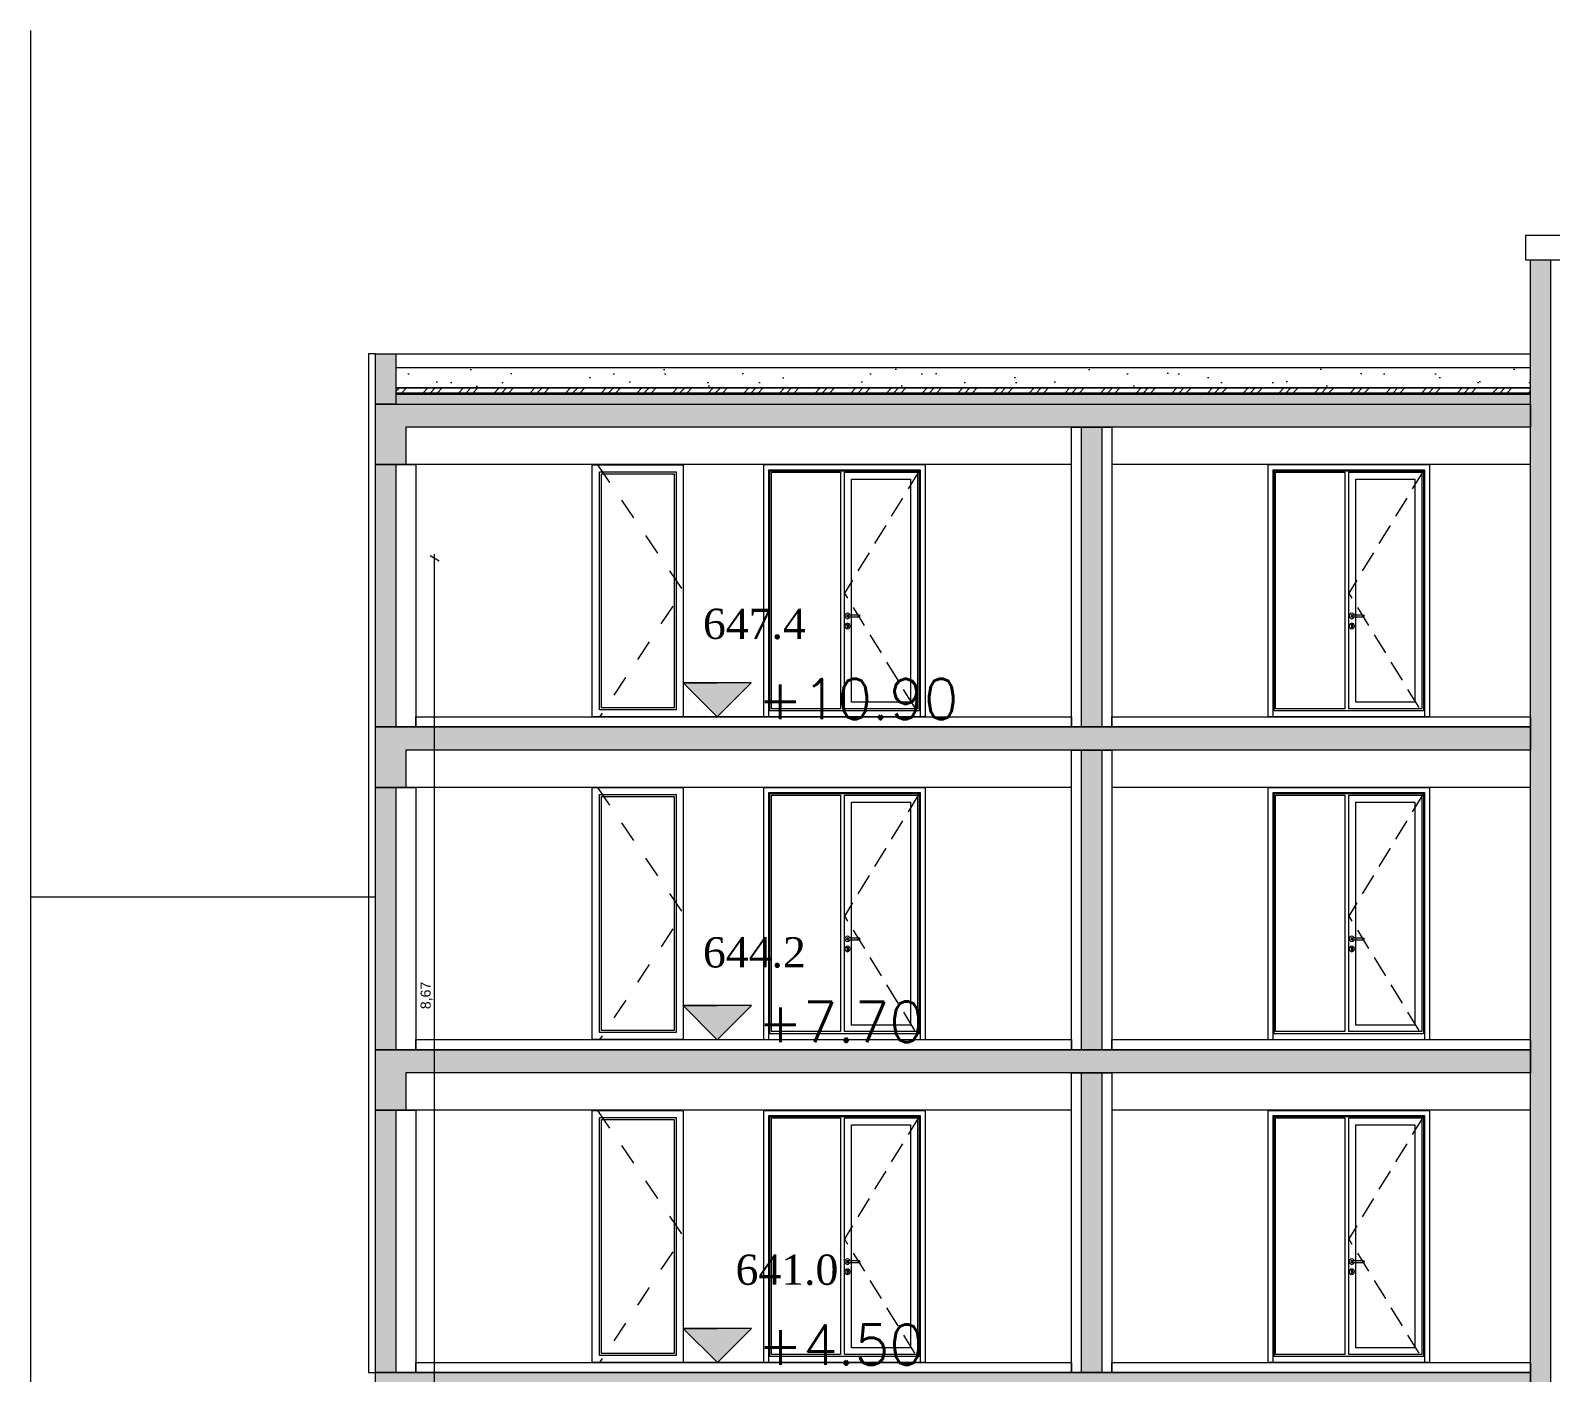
# Model space of a CAD drawing. Header units: metres. Extents: x 476297 to 476657, y 4620828 to 4621206.
# Drawn here: x 476529.71 to 476544.78, y 4621145.55 to 4621158.86 of the extents above; entities that cross this region are included whole.
import ezdxf

# ---------------------------------------------------------------- set-up
doc = ezdxf.new("R2010")
doc.units = ezdxf.units.M
doc.header["$MEASUREMENT"] = 0
doc.linetypes.add('Dashed', pattern=[0.423333, 0.211667, -0.211667])
doc.linetypes.add('Hidden Line', pattern=[0.3175, 0.211667, -0.105833])
for name, color, linetype in [('0_0 Architecture', 7, 'Continuous'), ('0_Pen_No__1', 7, 'Continuous'), ('0_Pen_No__250', 7, 'Continuous'), ('2D Drafting - General_Pen_No__250', 7, 'Continuous'), ('2D Drafting - General_Pen_No__250_Pen_No__7', 7, 'Continuous'), ('2D Drafting - General_Pen_No__7', 7, 'Continuous'), ('Dimensioning - General', 7, 'Continuous'), ('gegmebi_Pen_No__7', 7, 'Continuous'), ('New2D Drafting - General_Pen_No__250', 7, 'Continuous'), ('New2D Drafting - General_Pen_No__250_Pen_No__7', 7, 'Continuous'), ('Newgegmebi_Pen_No__7', 7, 'Continuous'), ('NewNew_piketebi_Pen_No__7', 7, 'Continuous'), ('Newreg_nak', 7, 'Continuous'), ('NewStructural - Bearing', 7, 'Continuous'), ('zoma_Pen_No__1', 7, 'Continuous')]:
    doc.layers.add(name, color=color, linetype=linetype)
doc.styles.add('GENERATED_STYLE_2', font='arial.ttf')
doc.styles.add('GENERATED_STYLE_6', font='times.ttf')
doc.linetypes.add('Break', pattern='A,0,[1,A-1 áƒ¡áƒ\x90áƒ®áƒšáƒ˜ - áƒ›áƒ¨áƒ”áƒœáƒ”áƒ‘áƒšáƒ”áƒ‘áƒ¡1.Shx,S=0.015679,R=0,X=0,Y=0],-1.975557,0', length=1.975557)
doc.dimstyles.new('GENERATED_STYLE__4', dxfattribs={"dimtxt": 0.1, "dimasz": 0.068641, "dimexe": 0.18, "dimexo": 0.0625, "dimgap": 0.09, "dimtad": 1, "dimzin": 0, "dimdsep": 46, "dimtxsty": 'GENERATED_STYLE_2', "dimblk": 'ARROWHEAD_2', "dimblk1": 'ARROWHEAD_2', "dimblk2": 'ARROWHEAD_2', "dimcen": 0.09, "dimse1": 1, "dimse2": 1, "dimclrd": 142, "dimclre": 142, "dimclrt": 142, "dimadec": 0, "dimazin": 0, "dimtfac": 1, "dimtdec": 4, "dimtmove": 0, "dimatfit": 3, "dimfxl": 1, "dimtolj": 1, "dimtzin": 0, "dimarcsym": 0})

# ---------------------------------------------------------------- blocks, each defined once
blk = doc.blocks.new('*D104', base_point=(476844.527, 4621385.791))
at = {"layer": 'Dimensioning - General', "color": 142, "linetype": 'Continuous', "lineweight": 0, "transparency": 16777216}
for p, q in [((476533.762, 4621153.596), (476533.671, 4621153.648)), ((476533.716, 4621153.622), (476533.716, 4621153.666)), ((476533.716, 4621144.952), (476533.716, 4621153.622)), ((476533.671, 4621144.978), (476533.762, 4621144.926))]:
    blk.add_line(p, q, dxfattribs=at)
at = {"layer": 'Dimensioning - General', "color": 142, "lineweight": 0, "transparency": 16777216, "insert": (476533.696, 4621149.154), "char_height": 0.1, "attachment_point": 7, "rotation": 90, "style": 'GENERATED_STYLE_2'}
blk.add_mtext('\\A1;{\\pql;\\fArial CYR|b0|i0|c204|p34;8,67}', dxfattribs=at)
blk = doc.blocks.new('ARROWHEAD_2')
at = {"color": 0, "linetype": 'Continuous', "lineweight": 0}
for p, q in [((0, 0), (-1, 0)), ((-0.38, -0.66), (0.38, 0.66))]:
    blk.add_line(p, q, dxfattribs=at)

msp = doc.modelspace()

# ---------------------------------------------------------------- hatches: boundary and pattern name
at = {"layer": '0_0 Architecture', "linetype": 'Continuous', "lineweight": 0}
h = msp.add_hatch(dxfattribs=at)
h.set_pattern_fill('CUT_STONE', style=0, pattern_type=2)
h.set_pattern_definition([(45, (476844.52715, 4621386.59104), (-0.25455844, 0.25455844), [0, -0.24, 0, -0.36]), (110, (476845.32715, 4621386.59104), (0.33828934, 0.12312725), [0, -0.176, 0, -0.304])])
h.paths.add_polyline_path([(476544.581, 4621155.512), (476533.331, 4621155.512), (476533.331, 4621155.312), (476544.581, 4621155.312)])
h = msp.add_hatch(dxfattribs=at)
h.set_pattern_fill('ALUMINUM', style=0, pattern_type=2)
h.set_pattern_definition([(45, (476844.52715, 4621385.79104), (-0.1767767, 0.1767767), []), (45, (476844.4918, 4621385.8264), (-0.1767767, 0.1767767), []), (45, (476844.45644, 4621385.86175), (-0.1767767, 0.1767767), [])])
h.paths.add_polyline_path([(476544.581, 4621155.312), (476533.331, 4621155.312), (476533.331, 4621155.262), (476544.581, 4621155.262)])
h = msp.add_hatch(dxfattribs=at)
h.set_pattern_fill('STRUCTURAL_CONCRETE', style=0, pattern_type=2)
h.set_pattern_definition([(0, (476844.52715, 4621385.79104), (0, 0.6235383), [0.06, -0.3]), (0, (476844.70715, 4621386.1028), (0, 0.6235383), [0.06, -0.3]), (60, (476844.52715, 4621385.79104), (-0.54, 0.3117692), [0.06, -0.3]), (60, (476844.88715, 4621385.79104), (-0.54, 0.3117692), [0.06, -0.3]), (120, (476844.58715, 4621385.79104), (0.54, 0.3117692), [0.06, -0.3]), (120, (476844.94715, 4621385.79104), (0.54, 0.3117692), [0.06, -0.3]), (0, (476844.52715, 4621385.85104), (0, 0.120000005), [0, -0.120000005, 0, -0.180000007]), (45, (476844.58715, 4621385.85104), (-0.084852817, 0.084852817), [0, -0.090000004, 0, -0.150000006])])
h.paths.add_polyline_path([(476544.581, 4621155.251), (476533.331, 4621155.251), (476533.331, 4621155.152), (476544.581, 4621155.152)])
at = {"layer": '0_Pen_No__250', "linetype": 'Continuous', "lineweight": 0}
for points in [[(476536.518, 4621152.051), (476536.856, 4621152.389), (476536.181, 4621152.389)], [(476536.519, 4621148.851), (476536.857, 4621149.189), (476536.182, 4621149.189)], [(476536.52, 4621145.651), (476536.858, 4621145.989), (476536.182, 4621145.989)]]:
    msp.add_hatch(color=142, dxfattribs=at).paths.add_polyline_path(points)
at = {"layer": '2D Drafting - General_Pen_No__250', "linetype": 'Continuous', "lineweight": 0}
for points in [[(476533.131, 4621155.152), (476544.581, 4621155.152), (476544.581, 4621154.922), (476533.431, 4621154.922), (476533.431, 4621154.552), (476533.131, 4621154.552)], [(476533.131, 4621151.952), (476544.581, 4621151.952), (476544.581, 4621151.722), (476533.431, 4621151.722), (476533.431, 4621151.352), (476533.131, 4621151.352)], [(476533.131, 4621148.752), (476544.581, 4621148.752), (476544.581, 4621148.522), (476533.431, 4621148.522), (476533.431, 4621148.152), (476533.131, 4621148.152)], [(476533.131, 4621144.952), (476533.131, 4621145.552), (476544.581, 4621145.552), (476544.581, 4621145.322), (476533.431, 4621145.322), (476533.431, 4621144.952)]]:
    msp.add_hatch(color=7, dxfattribs=at).paths.add_polyline_path(points)
at = {"layer": '2D Drafting - General_Pen_No__250_Pen_No__7', "linetype": 'Continuous', "lineweight": 0}
msp.add_hatch(color=7, dxfattribs=at).paths.add_polyline_path([(476533.331, 4621155.152), (476533.131, 4621155.152), (476533.131, 4621155.651), (476533.331, 4621155.651)])
at = {"layer": 'New2D Drafting - General_Pen_No__250', "linetype": 'Continuous', "lineweight": 0}
for color, points in [(154, [(476544.581, 4621156.582), (476544.781, 4621156.582), (476544.781, 4621140.352), (476544.581, 4621140.352)]), (7, [(476540.331, 4621151.952), (476540.131, 4621151.952), (476540.131, 4621154.922), (476540.331, 4621154.922)]), (7, [(476533.131, 4621154.552), (476533.331, 4621154.552), (476533.331, 4621151.952), (476533.131, 4621151.952)]), (7, [(476540.331, 4621148.752), (476540.131, 4621148.752), (476540.131, 4621151.722), (476540.331, 4621151.722)]), (7, [(476533.131, 4621151.352), (476533.331, 4621151.352), (476533.331, 4621148.752), (476533.131, 4621148.752)]), (7, [(476540.331, 4621145.551), (476540.131, 4621145.551), (476540.131, 4621148.522), (476540.331, 4621148.522)]), (7, [(476533.131, 4621148.152), (476533.331, 4621148.152), (476533.331, 4621145.551), (476533.131, 4621145.551)])]:
    msp.add_hatch(color=color, dxfattribs=at).paths.add_polyline_path(points)
at = {"layer": 'New2D Drafting - General_Pen_No__250_Pen_No__7', "linetype": 'Continuous', "lineweight": 0}
h = msp.add_hatch(dxfattribs=at)
h.set_pattern_fill('BATT_INSULATION', style=0, pattern_type=2)
h.set_pattern_definition([(60, (476844.52715, 4621385.791044), (-0.038971143, 0.0225), []), (122.833095, (476844.52715, 4621385.791044), (0.0368060797, 0.01875), [])])
h.paths.add_polyline_path([(476533.331, 4621155.251), (476544.581, 4621155.251), (476544.581, 4621155.262), (476533.331, 4621155.262)])

# ---------------------------------------------------------------- linework, layer by layer
at = {"layer": '0_0 Architecture', "color": 7, "linetype": 'Continuous', "lineweight": 0, "flags": 128}
for points in [[(476544.581, 4621155.512), (476533.331, 4621155.512), (476533.331, 4621155.312), (476544.581, 4621155.312)], [(476544.581, 4621155.312), (476533.331, 4621155.312), (476533.331, 4621155.262), (476544.581, 4621155.262)], [(476544.581, 4621155.251), (476533.331, 4621155.251), (476533.331, 4621155.152), (476544.581, 4621155.152)]]:
    msp.add_lwpolyline(points, close=True, dxfattribs=at)
at = {"layer": '0_Pen_No__1', "color": 7, "linetype": 'Continuous', "lineweight": 0, "flags": 128}
for points in [[(476536.518, 4621152.051), (476536.181, 4621152.389), (476536.518, 4621152.389)], [(476536.518, 4621152.051), (476536.856, 4621152.389), (476536.518, 4621152.389)], [(476537.781, 4621152.052), (476536.181, 4621152.051)], [(476536.519, 4621148.851), (476536.182, 4621149.189), (476536.519, 4621149.189)], [(476536.519, 4621148.851), (476536.857, 4621149.189), (476536.519, 4621149.189)], [(476537.782, 4621148.852), (476536.182, 4621148.851)], [(476536.52, 4621145.651), (476536.182, 4621145.989), (476536.52, 4621145.989)], [(476536.52, 4621145.651), (476536.858, 4621145.989), (476536.52, 4621145.989)], [(476537.782, 4621145.652), (476536.182, 4621145.651)]]:
    msp.add_lwpolyline(points, dxfattribs=at)
at = {"layer": '0_Pen_No__250', "color": 142, "linetype": 'Continuous', "lineweight": 0, "flags": 128}
for points in [[(476536.518, 4621152.051), (476536.856, 4621152.389), (476536.181, 4621152.389)], [(476536.519, 4621148.851), (476536.857, 4621149.189), (476536.182, 4621149.189)], [(476536.52, 4621145.651), (476536.858, 4621145.989), (476536.182, 4621145.989)]]:
    msp.add_lwpolyline(points, close=True, dxfattribs=at)
at = {"layer": '2D Drafting - General_Pen_No__250', "color": 7, "linetype": 'Continuous', "lineweight": 0, "flags": 128}
for points in [[(476533.131, 4621155.152), (476544.581, 4621155.152), (476544.581, 4621154.922), (476533.431, 4621154.922), (476533.431, 4621154.552), (476533.131, 4621154.552)], [(476533.131, 4621151.952), (476544.581, 4621151.952), (476544.581, 4621151.722), (476533.431, 4621151.722), (476533.431, 4621151.352), (476533.131, 4621151.352)], [(476533.131, 4621148.752), (476544.581, 4621148.752), (476544.581, 4621148.522), (476533.431, 4621148.522), (476533.431, 4621148.152), (476533.131, 4621148.152)], [(476533.131, 4621144.952), (476533.131, 4621145.552), (476544.581, 4621145.552), (476544.581, 4621145.322), (476533.431, 4621145.322), (476533.431, 4621144.952)]]:
    msp.add_lwpolyline(points, close=True, dxfattribs=at)
at = {"layer": '2D Drafting - General_Pen_No__250_Pen_No__7', "color": 7, "linetype": 'Continuous', "lineweight": 0, "flags": 128}
msp.add_lwpolyline([(476533.331, 4621155.152), (476533.131, 4621155.152), (476533.131, 4621155.651), (476533.331, 4621155.651)], close=True, dxfattribs=at)
at = {"layer": '2D Drafting - General_Pen_No__7', "color": 252, "linetype": 'Continuous', "lineweight": 0, "flags": 128}
for points in [[(476535.28, 4621154.551), (476536.18, 4621154.551), (476536.18, 4621152.051), (476535.28, 4621152.051)], [(476535.35, 4621154.481), (476536.11, 4621154.481), (476536.11, 4621152.121), (476535.35, 4621152.121)], [(476537.03, 4621154.502), (476538.53, 4621154.502), (476538.53, 4621152.052), (476537.03, 4621152.052)], [(476537.04, 4621154.492), (476538.52, 4621154.492), (476538.52, 4621152.112), (476537.04, 4621152.112)], [(476537.055, 4621154.477), (476537.74, 4621154.477), (476537.74, 4621152.132), (476537.055, 4621152.132)], [(476537.78, 4621154.477), (476538.505, 4621154.477), (476538.505, 4621152.132), (476537.78, 4621152.132)], [(476542.03, 4621154.502), (476543.53, 4621154.502), (476543.53, 4621152.052), (476542.03, 4621152.052)], [(476542.04, 4621154.492), (476543.52, 4621154.492), (476543.52, 4621152.112), (476542.04, 4621152.112)], [(476542.055, 4621154.477), (476542.74, 4621154.477), (476542.74, 4621152.132), (476542.055, 4621152.132)], [(476542.78, 4621154.477), (476543.505, 4621154.477), (476543.505, 4621152.132), (476542.78, 4621152.132)], [(476535.37, 4621154.461), (476536.09, 4621154.461), (476536.09, 4621152.142), (476535.37, 4621152.142)], [(476537.85, 4621154.407), (476538.435, 4621154.407), (476538.435, 4621152.197), (476537.85, 4621152.197)], [(476542.85, 4621154.407), (476543.435, 4621154.407), (476543.435, 4621152.197), (476542.85, 4621152.197)], [(476535.28, 4621151.352), (476536.18, 4621151.352), (476536.18, 4621148.852), (476535.28, 4621148.852)], [(476535.35, 4621151.282), (476536.11, 4621151.282), (476536.11, 4621148.922), (476535.35, 4621148.922)], [(476535.37, 4621151.262), (476536.09, 4621151.262), (476536.09, 4621148.942), (476535.37, 4621148.942)], [(476537.03, 4621151.301), (476538.53, 4621151.301), (476538.53, 4621148.851), (476537.03, 4621148.851)], [(476537.04, 4621151.291), (476538.52, 4621151.291), (476538.52, 4621148.911), (476537.04, 4621148.911)], [(476537.055, 4621151.276), (476537.74, 4621151.276), (476537.74, 4621148.931), (476537.055, 4621148.931)], [(476537.78, 4621151.276), (476538.505, 4621151.276), (476538.505, 4621148.931), (476537.78, 4621148.931)], [(476537.85, 4621151.206), (476538.435, 4621151.206), (476538.435, 4621148.996), (476537.85, 4621148.996)], [(476542.03, 4621151.301), (476543.53, 4621151.301), (476543.53, 4621148.851), (476542.03, 4621148.851)], [(476542.04, 4621151.291), (476543.52, 4621151.291), (476543.52, 4621148.911), (476542.04, 4621148.911)], [(476542.055, 4621151.276), (476542.74, 4621151.276), (476542.74, 4621148.931), (476542.055, 4621148.931)], [(476542.78, 4621151.276), (476543.505, 4621151.276), (476543.505, 4621148.931), (476542.78, 4621148.931)], [(476542.85, 4621151.206), (476543.435, 4621151.206), (476543.435, 4621148.996), (476542.85, 4621148.996)], [(476535.28, 4621148.151), (476536.18, 4621148.151), (476536.18, 4621145.651), (476535.28, 4621145.651)], [(476535.35, 4621148.081), (476536.11, 4621148.081), (476536.11, 4621145.721), (476535.35, 4621145.721)], [(476535.37, 4621148.061), (476536.09, 4621148.061), (476536.09, 4621145.742), (476535.37, 4621145.742)], [(476537.03, 4621148.101), (476538.53, 4621148.101), (476538.53, 4621145.651), (476537.03, 4621145.651)], [(476537.04, 4621148.091), (476538.52, 4621148.091), (476538.52, 4621145.711), (476537.04, 4621145.711)], [(476537.055, 4621148.076), (476537.74, 4621148.076), (476537.74, 4621145.731), (476537.055, 4621145.731)], [(476537.78, 4621148.076), (476538.505, 4621148.076), (476538.505, 4621145.731), (476537.78, 4621145.731)], [(476537.85, 4621148.006), (476538.435, 4621148.006), (476538.435, 4621145.796), (476537.85, 4621145.796)], [(476542.03, 4621148.101), (476543.53, 4621148.101), (476543.53, 4621145.651), (476542.03, 4621145.651)], [(476542.04, 4621148.091), (476543.52, 4621148.091), (476543.52, 4621145.711), (476542.04, 4621145.711)], [(476542.055, 4621148.076), (476542.74, 4621148.076), (476542.74, 4621145.731), (476542.055, 4621145.731)], [(476542.78, 4621148.076), (476543.505, 4621148.076), (476543.505, 4621145.731), (476542.78, 4621145.731)], [(476542.85, 4621148.006), (476543.435, 4621148.006), (476543.435, 4621145.796), (476542.85, 4621145.796)]]:
    msp.add_lwpolyline(points, close=True, dxfattribs=at)
at = {"layer": '2D Drafting - General_Pen_No__7', "color": 252, "linetype": 'Dashed', "lineweight": 0, "flags": 128}
for points in [[(476535.331, 4621154.551), (476536.179, 4621153.303), (476535.352, 4621152.052)], [(476535.331, 4621151.352), (476536.179, 4621150.103), (476535.352, 4621148.852)], [(476535.331, 4621148.151), (476536.179, 4621146.903), (476535.352, 4621145.652)]]:
    msp.add_lwpolyline(points, dxfattribs=at)
at = {"layer": '2D Drafting - General_Pen_No__7', "color": 252, "linetype": 'Continuous', "lineweight": 0, "flags": 128}
for points in [[(476538.58, 4621152.052), (476536.98, 4621152.052), (476536.98, 4621154.552), (476538.58, 4621154.552)], [(476538.58, 4621154.552), (476538.58, 4621152.052)], [(476543.58, 4621152.052), (476541.98, 4621152.052), (476541.98, 4621154.552), (476543.58, 4621154.552)], [(476543.58, 4621154.552), (476543.58, 4621152.052)], [(476538.58, 4621148.851), (476536.98, 4621148.851), (476536.98, 4621151.351), (476538.58, 4621151.351)], [(476538.58, 4621151.351), (476538.58, 4621148.851)], [(476543.58, 4621148.851), (476541.98, 4621148.851), (476541.98, 4621151.351), (476543.58, 4621151.351)], [(476543.58, 4621151.351), (476543.58, 4621148.851)], [(476538.58, 4621145.651), (476536.98, 4621145.651), (476536.98, 4621148.151), (476538.58, 4621148.151)], [(476538.58, 4621148.151), (476538.58, 4621145.651)], [(476543.58, 4621145.651), (476541.98, 4621145.651), (476541.98, 4621148.151), (476543.58, 4621148.151)], [(476543.58, 4621148.151), (476543.58, 4621145.651)]]:
    msp.add_lwpolyline(points, dxfattribs=at)
at = {"layer": '2D Drafting - General_Pen_No__7', "color": 252, "linetype": 'Hidden Line', "lineweight": 0, "flags": 128}
for points in [[(476538.52, 4621154.492), (476537.78, 4621153.278), (476538.529, 4621152.053)], [(476543.52, 4621154.492), (476542.78, 4621153.278), (476543.529, 4621152.053)], [(476538.52, 4621151.291), (476537.78, 4621150.077), (476538.529, 4621148.853)], [(476543.52, 4621151.291), (476542.78, 4621150.077), (476543.529, 4621148.853)], [(476538.52, 4621148.091), (476537.78, 4621146.877), (476538.529, 4621145.653)], [(476543.52, 4621148.091), (476542.78, 4621146.877), (476543.529, 4621145.653)]]:
    msp.add_lwpolyline(points, dxfattribs=at)
at = {"layer": 'gegmebi_Pen_No__7', "color": 7, "linetype": 'Continuous', "lineweight": 0}
msp.add_line((476533.131, 4621155.651), (476544.581, 4621155.651), dxfattribs=at)
at = {"layer": 'gegmebi_Pen_No__7', "color": 7, "linetype": 'Continuous', "lineweight": 0, "flags": 128}
for points in [[(476540.031, 4621151.952), (476533.531, 4621151.952), (476533.531, 4621152.052), (476540.031, 4621152.052)], [(476544.581, 4621151.952), (476540.431, 4621151.952), (476540.431, 4621152.052), (476544.581, 4621152.052)], [(476540.031, 4621148.752), (476533.531, 4621148.752), (476533.531, 4621148.852), (476540.031, 4621148.852)], [(476544.581, 4621148.752), (476540.431, 4621148.752), (476540.431, 4621148.852), (476544.581, 4621148.852)], [(476540.031, 4621145.551), (476533.531, 4621145.551), (476533.531, 4621145.652), (476540.031, 4621145.652)], [(476544.581, 4621145.551), (476540.431, 4621145.551), (476540.431, 4621145.652), (476544.581, 4621145.652)]]:
    msp.add_lwpolyline(points, close=True, dxfattribs=at)
at = {"layer": 'New2D Drafting - General_Pen_No__250', "color": 7, "linetype": 'Continuous', "lineweight": 0, "flags": 128}
for points in [[(476544.581, 4621156.582), (476544.781, 4621156.582), (476544.781, 4621140.352), (476544.581, 4621140.352)], [(476540.331, 4621151.952), (476540.131, 4621151.952), (476540.131, 4621154.922), (476540.331, 4621154.922)], [(476533.131, 4621154.552), (476533.331, 4621154.552), (476533.331, 4621151.952), (476533.131, 4621151.952)], [(476540.331, 4621148.752), (476540.131, 4621148.752), (476540.131, 4621151.722), (476540.331, 4621151.722)], [(476533.131, 4621151.352), (476533.331, 4621151.352), (476533.331, 4621148.752), (476533.131, 4621148.752)], [(476540.331, 4621145.551), (476540.131, 4621145.551), (476540.131, 4621148.522), (476540.331, 4621148.522)], [(476533.131, 4621148.152), (476533.331, 4621148.152), (476533.331, 4621145.551), (476533.131, 4621145.551)]]:
    msp.add_lwpolyline(points, close=True, dxfattribs=at)
at = {"layer": 'New2D Drafting - General_Pen_No__250_Pen_No__7', "color": 7, "linetype": 'Continuous', "lineweight": 0, "flags": 128}
msp.add_lwpolyline([(476533.331, 4621155.251), (476544.581, 4621155.251), (476544.581, 4621155.262), (476533.331, 4621155.262)], close=True, dxfattribs=at)
at = {"layer": 'Newgegmebi_Pen_No__7', "color": 251, "linetype": 'Continuous', "lineweight": 0}
for p, q in [((476540.031, 4621154.552), (476533.431, 4621154.552)), ((476540.031, 4621154.552), (476533.431, 4621154.552)), ((476540.031, 4621154.552), (476533.431, 4621154.552)), ((476544.581, 4621154.552), (476540.431, 4621154.552)), ((476544.581, 4621154.552), (476540.431, 4621154.552)), ((476540.031, 4621151.352), (476533.431, 4621151.352)), ((476544.581, 4621151.352), (476540.431, 4621151.352)), ((476540.031, 4621148.152), (476533.431, 4621148.152)), ((476544.581, 4621148.152), (476540.431, 4621148.152))]:
    msp.add_line(p, q, dxfattribs=at)
at = {"layer": 'Newgegmebi_Pen_No__7', "color": 7, "linetype": 'Continuous', "lineweight": 0}
for points in [[(476540.431, 4621151.952), (476540.031, 4621151.952), (476540.031, 4621154.922), (476540.431, 4621154.922)], [(476533.531, 4621151.952), (476533.131, 4621151.952), (476533.131, 4621154.552), (476533.531, 4621154.552)], [(476540.431, 4621148.752), (476540.031, 4621148.752), (476540.031, 4621151.722), (476540.431, 4621151.722)], [(476533.531, 4621148.752), (476533.131, 4621148.752), (476533.131, 4621151.352), (476533.531, 4621151.352)], [(476540.431, 4621145.551), (476540.031, 4621145.551), (476540.031, 4621148.522), (476540.431, 4621148.522)], [(476533.531, 4621145.551), (476533.131, 4621145.551), (476533.131, 4621148.152), (476533.531, 4621148.152)]]:
    msp.add_lwpolyline(points, close=True, dxfattribs=at)
at = {"layer": 'Newreg_nak', "color": 7, "linetype": 'Continuous', "lineweight": 0, "flags": 128}
msp.add_lwpolyline([(476533.131, 4621155.651), (476533.061, 4621155.651), (476533.061, 4621145.551), (476533.131, 4621145.551)], dxfattribs=at)
at = {"layer": 'NewStructural - Bearing', "color": 1, "linetype": 'Continuous', "lineweight": 0}
msp.add_line((476529.709, 4621158.857), (476529.709, 4621134.24), dxfattribs=at)
at = {"layer": 'NewStructural - Bearing', "color": 252, "linetype": 'Continuous', "lineweight": 0}
for p, q in [((476537.787, 4621153.066), (476537.784, 4621153.052)), ((476537.784, 4621153.052), (476537.787, 4621153.039)), ((476537.787, 4621152.966), (476537.784, 4621152.952)), ((476537.797, 4621153.075), (476537.787, 4621153.066)), ((476537.787, 4621153.039), (476537.797, 4621153.029)), ((476537.797, 4621152.975), (476537.787, 4621152.966)), ((476537.811, 4621153.079), (476537.797, 4621153.075)), ((476537.797, 4621153.029), (476537.811, 4621153.025)), ((476537.811, 4621152.979), (476537.797, 4621152.975)), ((476537.803, 4621153.059), (476537.801, 4621153.052)), ((476537.801, 4621153.052), (476537.803, 4621153.045)), ((476537.805, 4621153.059), (476537.802, 4621153.052)), ((476537.802, 4621153.052), (476537.805, 4621153.045)), ((476537.811, 4621153.062), (476537.803, 4621153.059)), ((476537.803, 4621153.045), (476537.811, 4621153.042)), ((476537.804, 4621152.964), (476537.803, 4621152.962)), ((476537.806, 4621152.956), (476537.803, 4621152.962)), ((476537.804, 4621152.964), (476537.805, 4621152.967)), ((476537.805, 4621152.967), (476537.811, 4621152.969)), ((476537.81, 4621153.059), (476537.808, 4621153.052)), ((476537.808, 4621153.052), (476537.81, 4621153.045)), ((476537.824, 4621153.075), (476537.811, 4621153.079)), ((476537.811, 4621153.062), (476537.812, 4621153.062)), ((476537.811, 4621153.042), (476537.812, 4621153.042)), ((476537.811, 4621153.025), (476537.824, 4621153.029)), ((476537.824, 4621152.975), (476537.811, 4621152.979)), ((476537.811, 4621152.969), (476537.816, 4621152.967)), ((476537.812, 4621153.062), (476537.815, 4621153.062)), ((476537.812, 4621153.042), (476537.815, 4621153.042)), ((476537.815, 4621153.062), (476537.82, 4621153.062)), ((476537.815, 4621153.042), (476537.82, 4621153.042)), ((476537.817, 4621153.059), (476537.816, 4621153.052)), ((476537.816, 4621153.052), (476537.817, 4621153.045)), ((476537.817, 4621152.964), (476537.816, 4621152.967)), ((476537.818, 4621152.962), (476537.816, 4621152.956)), ((476537.817, 4621152.964), (476537.818, 4621152.962)), ((476537.82, 4621153.062), (476537.826, 4621153.062)), ((476537.82, 4621153.042), (476537.826, 4621153.042)), ((476537.834, 4621153.066), (476537.824, 4621153.075)), ((476537.824, 4621153.029), (476537.834, 4621153.039)), ((476537.834, 4621152.966), (476537.824, 4621152.975)), ((476537.826, 4621153.062), (476537.906, 4621153.062)), ((476537.826, 4621153.042), (476537.906, 4621153.042)), ((476537.835, 4621153.062), (476537.834, 4621153.066)), ((476537.834, 4621153.039), (476537.835, 4621153.042)), ((476537.838, 4621152.952), (476537.834, 4621152.966)), ((476537.906, 4621153.062), (476537.911, 4621153.062)), ((476537.906, 4621153.042), (476537.911, 4621153.042)), ((476537.911, 4621153.062), (476537.916, 4621153.062)), ((476537.911, 4621153.042), (476537.916, 4621153.042)), ((476537.914, 4621153.059), (476537.915, 4621153.052)), ((476537.915, 4621153.052), (476537.914, 4621153.045)), ((476537.916, 4621153.062), (476537.919, 4621153.062)), ((476537.916, 4621153.042), (476537.919, 4621153.042)), ((476537.919, 4621153.062), (476537.921, 4621153.062)), ((476537.919, 4621153.042), (476537.921, 4621153.042)), ((476537.921, 4621153.062), (476537.928, 4621153.059)), ((476537.921, 4621153.059), (476537.923, 4621153.052)), ((476537.923, 4621153.052), (476537.921, 4621153.045)), ((476537.928, 4621153.045), (476537.921, 4621153.042)), ((476537.926, 4621153.059), (476537.929, 4621153.052)), ((476537.929, 4621153.052), (476537.926, 4621153.045)), ((476537.928, 4621153.059), (476537.931, 4621153.052)), ((476537.931, 4621153.052), (476537.928, 4621153.045)), ((476542.788, 4621153.066), (476542.784, 4621153.052)), ((476542.784, 4621153.052), (476542.788, 4621153.039)), ((476542.788, 4621152.966), (476542.784, 4621152.952)), ((476542.798, 4621153.075), (476542.788, 4621153.066)), ((476542.788, 4621153.039), (476542.798, 4621153.029)), ((476542.798, 4621152.975), (476542.788, 4621152.966)), ((476542.811, 4621153.079), (476542.798, 4621153.075)), ((476542.798, 4621153.029), (476542.811, 4621153.025)), ((476542.811, 4621152.979), (476542.798, 4621152.975)), ((476542.804, 4621153.059), (476542.801, 4621153.052)), ((476542.801, 4621153.052), (476542.804, 4621153.045)), ((476542.806, 4621153.059), (476542.803, 4621153.052)), ((476542.803, 4621153.052), (476542.806, 4621153.045)), ((476542.811, 4621153.062), (476542.804, 4621153.059)), ((476542.804, 4621153.045), (476542.811, 4621153.042)), ((476542.804, 4621152.964), (476542.806, 4621152.967)), ((476542.804, 4621152.964), (476542.804, 4621152.962)), ((476542.806, 4621152.956), (476542.804, 4621152.962)), ((476542.806, 4621152.967), (476542.811, 4621152.969)), ((476542.81, 4621153.059), (476542.808, 4621153.052)), ((476542.808, 4621153.052), (476542.81, 4621153.045)), ((476542.825, 4621153.075), (476542.811, 4621153.079)), ((476542.811, 4621153.062), (476542.812, 4621153.062)), ((476542.811, 4621153.042), (476542.812, 4621153.042)), ((476542.811, 4621153.025), (476542.825, 4621153.029)), ((476542.825, 4621152.975), (476542.811, 4621152.979)), ((476542.811, 4621152.969), (476542.816, 4621152.967)), ((476542.812, 4621153.062), (476542.815, 4621153.062)), ((476542.812, 4621153.042), (476542.815, 4621153.042)), ((476542.815, 4621153.062), (476542.82, 4621153.062)), ((476542.815, 4621153.042), (476542.82, 4621153.042)), ((476542.818, 4621153.059), (476542.816, 4621153.052)), ((476542.816, 4621153.052), (476542.818, 4621153.045)), ((476542.818, 4621152.964), (476542.816, 4621152.967)), ((476542.819, 4621152.962), (476542.816, 4621152.956)), ((476542.818, 4621152.964), (476542.819, 4621152.962)), ((476542.82, 4621153.062), (476542.826, 4621153.062)), ((476542.82, 4621153.042), (476542.826, 4621153.042)), ((476542.834, 4621153.066), (476542.825, 4621153.075)), ((476542.825, 4621153.029), (476542.834, 4621153.039)), ((476542.834, 4621152.966), (476542.825, 4621152.975)), ((476542.826, 4621153.062), (476542.906, 4621153.062)), ((476542.826, 4621153.042), (476542.906, 4621153.042)), ((476542.835, 4621153.062), (476542.834, 4621153.066)), ((476542.834, 4621153.039), (476542.835, 4621153.042)), ((476542.838, 4621152.952), (476542.834, 4621152.966)), ((476542.906, 4621153.062), (476542.912, 4621153.062)), ((476542.906, 4621153.042), (476542.912, 4621153.042)), ((476542.912, 4621153.062), (476542.917, 4621153.062)), ((476542.912, 4621153.042), (476542.917, 4621153.042)), ((476542.915, 4621153.059), (476542.916, 4621153.052)), ((476542.916, 4621153.052), (476542.915, 4621153.045)), ((476542.917, 4621153.062), (476542.92, 4621153.062)), ((476542.917, 4621153.042), (476542.92, 4621153.042)), ((476542.92, 4621153.062), (476542.921, 4621153.062)), ((476542.92, 4621153.042), (476542.921, 4621153.042)), ((476542.921, 4621153.062), (476542.928, 4621153.059)), ((476542.928, 4621153.045), (476542.921, 4621153.042)), ((476542.922, 4621153.059), (476542.924, 4621153.052)), ((476542.924, 4621153.052), (476542.922, 4621153.045)), ((476542.927, 4621153.059), (476542.929, 4621153.052)), ((476542.929, 4621153.052), (476542.927, 4621153.045)), ((476542.928, 4621153.059), (476542.931, 4621153.052)), ((476542.931, 4621153.052), (476542.928, 4621153.045)), ((476537.784, 4621152.952), (476537.787, 4621152.939)), ((476537.787, 4621152.939), (476537.797, 4621152.929)), ((476537.797, 4621152.929), (476537.811, 4621152.925)), ((476537.806, 4621152.955), (476537.806, 4621152.956)), ((476537.806, 4621152.955), (476537.806, 4621152.952)), ((476537.806, 4621152.952), (476537.806, 4621152.949)), ((476537.806, 4621152.949), (476537.806, 4621152.943)), ((476537.806, 4621152.943), (476537.806, 4621152.94)), ((476537.807, 4621152.936), (476537.806, 4621152.94)), ((476537.811, 4621152.935), (476537.807, 4621152.936)), ((476537.814, 4621152.936), (476537.811, 4621152.935)), ((476537.811, 4621152.925), (476537.824, 4621152.929)), ((476537.816, 4621152.94), (476537.814, 4621152.936)), ((476537.816, 4621152.956), (476537.816, 4621152.955)), ((476537.816, 4621152.955), (476537.816, 4621152.952)), ((476537.816, 4621152.952), (476537.816, 4621152.949)), ((476537.816, 4621152.949), (476537.816, 4621152.943)), ((476537.816, 4621152.943), (476537.816, 4621152.94)), ((476537.824, 4621152.929), (476537.834, 4621152.939)), ((476537.834, 4621152.939), (476537.838, 4621152.952)), ((476542.784, 4621152.952), (476542.788, 4621152.939)), ((476542.788, 4621152.939), (476542.798, 4621152.929)), ((476542.798, 4621152.929), (476542.811, 4621152.925)), ((476542.806, 4621152.955), (476542.806, 4621152.956)), ((476542.806, 4621152.955), (476542.806, 4621152.952)), ((476542.806, 4621152.952), (476542.806, 4621152.949)), ((476542.806, 4621152.949), (476542.806, 4621152.943)), ((476542.806, 4621152.943), (476542.806, 4621152.94)), ((476542.808, 4621152.936), (476542.806, 4621152.94)), ((476542.811, 4621152.935), (476542.808, 4621152.936)), ((476542.815, 4621152.936), (476542.811, 4621152.935)), ((476542.811, 4621152.925), (476542.825, 4621152.929)), ((476542.816, 4621152.94), (476542.815, 4621152.936)), ((476542.816, 4621152.956), (476542.816, 4621152.955)), ((476542.816, 4621152.955), (476542.816, 4621152.952)), ((476542.816, 4621152.952), (476542.816, 4621152.949)), ((476542.816, 4621152.949), (476542.816, 4621152.943)), ((476542.816, 4621152.943), (476542.816, 4621152.94)), ((476542.825, 4621152.929), (476542.834, 4621152.939)), ((476542.834, 4621152.939), (476542.838, 4621152.952)), ((476537.787, 4621149.865), (476537.784, 4621149.851)), ((476537.784, 4621149.851), (476537.787, 4621149.838)), ((476537.797, 4621149.875), (476537.787, 4621149.865)), ((476537.787, 4621149.838), (476537.797, 4621149.828)), ((476537.811, 4621149.878), (476537.797, 4621149.875)), ((476537.797, 4621149.828), (476537.811, 4621149.824)), ((476537.803, 4621149.858), (476537.801, 4621149.851)), ((476537.801, 4621149.851), (476537.803, 4621149.844)), ((476537.805, 4621149.858), (476537.802, 4621149.851)), ((476537.802, 4621149.851), (476537.805, 4621149.844)), ((476537.811, 4621149.861), (476537.803, 4621149.858)), ((476537.803, 4621149.844), (476537.811, 4621149.841)), ((476537.81, 4621149.858), (476537.808, 4621149.851)), ((476537.808, 4621149.851), (476537.81, 4621149.844)), ((476537.824, 4621149.875), (476537.811, 4621149.878)), ((476537.811, 4621149.861), (476537.812, 4621149.861)), ((476537.811, 4621149.841), (476537.812, 4621149.841)), ((476537.811, 4621149.824), (476537.824, 4621149.828)), ((476537.812, 4621149.861), (476537.815, 4621149.861)), ((476537.812, 4621149.841), (476537.815, 4621149.841)), ((476537.815, 4621149.861), (476537.82, 4621149.861)), ((476537.815, 4621149.841), (476537.82, 4621149.841)), ((476537.817, 4621149.858), (476537.816, 4621149.851)), ((476537.816, 4621149.851), (476537.817, 4621149.844)), ((476537.82, 4621149.861), (476537.826, 4621149.861)), ((476537.82, 4621149.841), (476537.826, 4621149.841)), ((476537.834, 4621149.865), (476537.824, 4621149.875)), ((476537.824, 4621149.828), (476537.834, 4621149.838)), ((476537.826, 4621149.861), (476537.906, 4621149.861)), ((476537.826, 4621149.841), (476537.906, 4621149.841)), ((476537.835, 4621149.861), (476537.834, 4621149.865)), ((476537.834, 4621149.838), (476537.835, 4621149.841)), ((476537.906, 4621149.861), (476537.911, 4621149.861)), ((476537.906, 4621149.841), (476537.911, 4621149.841)), ((476537.911, 4621149.861), (476537.916, 4621149.861)), ((476537.911, 4621149.841), (476537.916, 4621149.841)), ((476537.914, 4621149.858), (476537.915, 4621149.851)), ((476537.915, 4621149.851), (476537.914, 4621149.844)), ((476537.916, 4621149.861), (476537.919, 4621149.861)), ((476537.916, 4621149.841), (476537.919, 4621149.841)), ((476537.919, 4621149.861), (476537.921, 4621149.861)), ((476537.919, 4621149.841), (476537.921, 4621149.841)), ((476537.921, 4621149.861), (476537.928, 4621149.858)), ((476537.921, 4621149.858), (476537.923, 4621149.851)), ((476537.923, 4621149.851), (476537.921, 4621149.844)), ((476537.928, 4621149.844), (476537.921, 4621149.841)), ((476537.926, 4621149.858), (476537.929, 4621149.851)), ((476537.929, 4621149.851), (476537.926, 4621149.844)), ((476537.928, 4621149.858), (476537.931, 4621149.851)), ((476537.931, 4621149.851), (476537.928, 4621149.844)), ((476542.788, 4621149.865), (476542.784, 4621149.851)), ((476542.784, 4621149.851), (476542.788, 4621149.838)), ((476542.798, 4621149.875), (476542.788, 4621149.865)), ((476542.788, 4621149.838), (476542.798, 4621149.828)), ((476542.811, 4621149.878), (476542.798, 4621149.875)), ((476542.798, 4621149.828), (476542.811, 4621149.824)), ((476542.804, 4621149.858), (476542.801, 4621149.851)), ((476542.801, 4621149.851), (476542.804, 4621149.844)), ((476542.806, 4621149.858), (476542.803, 4621149.851)), ((476542.803, 4621149.851), (476542.806, 4621149.844)), ((476542.811, 4621149.861), (476542.804, 4621149.858)), ((476542.804, 4621149.844), (476542.811, 4621149.841)), ((476542.81, 4621149.858), (476542.808, 4621149.851)), ((476542.808, 4621149.851), (476542.81, 4621149.844)), ((476542.825, 4621149.875), (476542.811, 4621149.878)), ((476542.811, 4621149.861), (476542.812, 4621149.861)), ((476542.811, 4621149.841), (476542.812, 4621149.841)), ((476542.811, 4621149.824), (476542.825, 4621149.828)), ((476542.812, 4621149.861), (476542.815, 4621149.861)), ((476542.812, 4621149.841), (476542.815, 4621149.841)), ((476542.815, 4621149.861), (476542.82, 4621149.861)), ((476542.815, 4621149.841), (476542.82, 4621149.841)), ((476542.818, 4621149.858), (476542.816, 4621149.851)), ((476542.816, 4621149.851), (476542.818, 4621149.844)), ((476542.82, 4621149.861), (476542.826, 4621149.861)), ((476542.82, 4621149.841), (476542.826, 4621149.841)), ((476542.834, 4621149.865), (476542.825, 4621149.875)), ((476542.825, 4621149.828), (476542.834, 4621149.838)), ((476542.826, 4621149.861), (476542.906, 4621149.861)), ((476542.826, 4621149.841), (476542.906, 4621149.841)), ((476542.835, 4621149.861), (476542.834, 4621149.865)), ((476542.834, 4621149.838), (476542.835, 4621149.841)), ((476542.906, 4621149.861), (476542.912, 4621149.861)), ((476542.906, 4621149.841), (476542.912, 4621149.841)), ((476542.912, 4621149.861), (476542.917, 4621149.861)), ((476542.912, 4621149.841), (476542.917, 4621149.841)), ((476542.915, 4621149.858), (476542.916, 4621149.851)), ((476542.916, 4621149.851), (476542.915, 4621149.844)), ((476542.917, 4621149.861), (476542.92, 4621149.861)), ((476542.917, 4621149.841), (476542.92, 4621149.841)), ((476542.92, 4621149.861), (476542.921, 4621149.861)), ((476542.92, 4621149.841), (476542.921, 4621149.841)), ((476542.921, 4621149.861), (476542.928, 4621149.858)), ((476542.928, 4621149.844), (476542.921, 4621149.841)), ((476542.922, 4621149.858), (476542.924, 4621149.851)), ((476542.924, 4621149.851), (476542.922, 4621149.844)), ((476542.927, 4621149.858), (476542.929, 4621149.851)), ((476542.929, 4621149.851), (476542.927, 4621149.844)), ((476542.928, 4621149.858), (476542.931, 4621149.851)), ((476542.931, 4621149.851), (476542.928, 4621149.844)), ((476537.787, 4621149.765), (476537.784, 4621149.751)), ((476537.784, 4621149.751), (476537.787, 4621149.738)), ((476537.797, 4621149.775), (476537.787, 4621149.765)), ((476537.787, 4621149.738), (476537.797, 4621149.728)), ((476537.811, 4621149.778), (476537.797, 4621149.775)), ((476537.797, 4621149.728), (476537.811, 4621149.724)), ((476537.804, 4621149.763), (476537.803, 4621149.761)), ((476537.806, 4621149.756), (476537.803, 4621149.761)), ((476537.804, 4621149.763), (476537.805, 4621149.766)), ((476537.805, 4621149.766), (476537.811, 4621149.769)), ((476537.806, 4621149.754), (476537.806, 4621149.756)), ((476537.806, 4621149.754), (476537.806, 4621149.751)), ((476537.806, 4621149.751), (476537.806, 4621149.748)), ((476537.806, 4621149.748), (476537.806, 4621149.743)), ((476537.806, 4621149.743), (476537.806, 4621149.739)), ((476537.807, 4621149.735), (476537.806, 4621149.739)), ((476537.811, 4621149.734), (476537.807, 4621149.735)), ((476537.824, 4621149.775), (476537.811, 4621149.778)), ((476537.811, 4621149.769), (476537.816, 4621149.766)), ((476537.814, 4621149.735), (476537.811, 4621149.734)), ((476537.811, 4621149.724), (476537.824, 4621149.728)), ((476537.816, 4621149.739), (476537.814, 4621149.735)), ((476537.817, 4621149.763), (476537.816, 4621149.766)), ((476537.818, 4621149.761), (476537.816, 4621149.756)), ((476537.816, 4621149.756), (476537.816, 4621149.754)), ((476537.816, 4621149.754), (476537.816, 4621149.751)), ((476537.816, 4621149.751), (476537.816, 4621149.748)), ((476537.816, 4621149.748), (476537.816, 4621149.743)), ((476537.816, 4621149.743), (476537.816, 4621149.739)), ((476537.817, 4621149.763), (476537.818, 4621149.761)), ((476537.834, 4621149.765), (476537.824, 4621149.775)), ((476537.824, 4621149.728), (476537.834, 4621149.738)), ((476537.838, 4621149.751), (476537.834, 4621149.765)), ((476537.834, 4621149.738), (476537.838, 4621149.751)), ((476542.788, 4621149.765), (476542.784, 4621149.751)), ((476542.784, 4621149.751), (476542.788, 4621149.738)), ((476542.798, 4621149.775), (476542.788, 4621149.765)), ((476542.788, 4621149.738), (476542.798, 4621149.728)), ((476542.811, 4621149.778), (476542.798, 4621149.775)), ((476542.798, 4621149.728), (476542.811, 4621149.724)), ((476542.804, 4621149.763), (476542.806, 4621149.766)), ((476542.804, 4621149.763), (476542.804, 4621149.761)), ((476542.806, 4621149.756), (476542.804, 4621149.761)), ((476542.806, 4621149.766), (476542.811, 4621149.769)), ((476542.806, 4621149.754), (476542.806, 4621149.756)), ((476542.806, 4621149.754), (476542.806, 4621149.751)), ((476542.806, 4621149.751), (476542.806, 4621149.748)), ((476542.806, 4621149.748), (476542.806, 4621149.743)), ((476542.806, 4621149.743), (476542.806, 4621149.739)), ((476542.808, 4621149.735), (476542.806, 4621149.739)), ((476542.811, 4621149.734), (476542.808, 4621149.735)), ((476542.825, 4621149.775), (476542.811, 4621149.778)), ((476542.811, 4621149.769), (476542.816, 4621149.766)), ((476542.815, 4621149.735), (476542.811, 4621149.734)), ((476542.811, 4621149.724), (476542.825, 4621149.728)), ((476542.816, 4621149.739), (476542.815, 4621149.735)), ((476542.818, 4621149.763), (476542.816, 4621149.766)), ((476542.819, 4621149.761), (476542.816, 4621149.756)), ((476542.816, 4621149.756), (476542.816, 4621149.754)), ((476542.816, 4621149.754), (476542.816, 4621149.751)), ((476542.816, 4621149.751), (476542.816, 4621149.748)), ((476542.816, 4621149.748), (476542.816, 4621149.743)), ((476542.816, 4621149.743), (476542.816, 4621149.739)), ((476542.818, 4621149.763), (476542.819, 4621149.761)), ((476542.834, 4621149.765), (476542.825, 4621149.775)), ((476542.825, 4621149.728), (476542.834, 4621149.738)), ((476542.838, 4621149.751), (476542.834, 4621149.765)), ((476542.834, 4621149.738), (476542.838, 4621149.751)), ((476537.787, 4621146.665), (476537.784, 4621146.651)), ((476537.784, 4621146.651), (476537.787, 4621146.638)), ((476537.797, 4621146.675), (476537.787, 4621146.665)), ((476537.787, 4621146.638), (476537.797, 4621146.628)), ((476537.811, 4621146.678), (476537.797, 4621146.675)), ((476537.803, 4621146.659), (476537.801, 4621146.651)), ((476537.801, 4621146.651), (476537.803, 4621146.644)), ((476537.805, 4621146.659), (476537.802, 4621146.651)), ((476537.802, 4621146.651), (476537.805, 4621146.644)), ((476537.811, 4621146.661), (476537.803, 4621146.659)), ((476537.803, 4621146.644), (476537.811, 4621146.641)), ((476537.81, 4621146.659), (476537.808, 4621146.651)), ((476537.808, 4621146.651), (476537.81, 4621146.644)), ((476537.824, 4621146.675), (476537.811, 4621146.678)), ((476537.811, 4621146.661), (476537.812, 4621146.661)), ((476537.811, 4621146.641), (476537.812, 4621146.641)), ((476537.812, 4621146.661), (476537.815, 4621146.661)), ((476537.812, 4621146.641), (476537.815, 4621146.641)), ((476537.815, 4621146.661), (476537.82, 4621146.661)), ((476537.815, 4621146.641), (476537.82, 4621146.641)), ((476537.817, 4621146.659), (476537.816, 4621146.651)), ((476537.816, 4621146.651), (476537.817, 4621146.644)), ((476537.82, 4621146.661), (476537.826, 4621146.661)), ((476537.82, 4621146.641), (476537.826, 4621146.641)), ((476537.834, 4621146.665), (476537.824, 4621146.675)), ((476537.824, 4621146.628), (476537.834, 4621146.638)), ((476537.826, 4621146.661), (476537.906, 4621146.661)), ((476537.826, 4621146.641), (476537.906, 4621146.641)), ((476537.835, 4621146.661), (476537.834, 4621146.665)), ((476537.834, 4621146.638), (476537.835, 4621146.641)), ((476537.906, 4621146.661), (476537.911, 4621146.661)), ((476537.906, 4621146.641), (476537.911, 4621146.641)), ((476537.911, 4621146.661), (476537.916, 4621146.661)), ((476537.911, 4621146.641), (476537.916, 4621146.641)), ((476537.914, 4621146.659), (476537.915, 4621146.651)), ((476537.915, 4621146.651), (476537.914, 4621146.644)), ((476537.916, 4621146.661), (476537.919, 4621146.661)), ((476537.916, 4621146.641), (476537.919, 4621146.641)), ((476537.919, 4621146.661), (476537.921, 4621146.661)), ((476537.919, 4621146.641), (476537.921, 4621146.641)), ((476537.921, 4621146.661), (476537.928, 4621146.659)), ((476537.921, 4621146.659), (476537.923, 4621146.651)), ((476537.923, 4621146.651), (476537.921, 4621146.644)), ((476537.928, 4621146.644), (476537.921, 4621146.641)), ((476537.926, 4621146.659), (476537.929, 4621146.651)), ((476537.929, 4621146.651), (476537.926, 4621146.644)), ((476537.928, 4621146.659), (476537.931, 4621146.651)), ((476537.931, 4621146.651), (476537.928, 4621146.644)), ((476542.788, 4621146.665), (476542.784, 4621146.651)), ((476542.784, 4621146.651), (476542.788, 4621146.638)), ((476542.798, 4621146.675), (476542.788, 4621146.665)), ((476542.788, 4621146.638), (476542.798, 4621146.628)), ((476542.811, 4621146.678), (476542.798, 4621146.675)), ((476542.804, 4621146.659), (476542.801, 4621146.651)), ((476542.801, 4621146.651), (476542.804, 4621146.644)), ((476542.806, 4621146.659), (476542.803, 4621146.651)), ((476542.803, 4621146.651), (476542.806, 4621146.644)), ((476542.811, 4621146.661), (476542.804, 4621146.659)), ((476542.804, 4621146.644), (476542.811, 4621146.641)), ((476542.81, 4621146.659), (476542.808, 4621146.651)), ((476542.808, 4621146.651), (476542.81, 4621146.644)), ((476542.825, 4621146.675), (476542.811, 4621146.678)), ((476542.811, 4621146.661), (476542.812, 4621146.661)), ((476542.811, 4621146.641), (476542.812, 4621146.641)), ((476542.812, 4621146.661), (476542.815, 4621146.661)), ((476542.812, 4621146.641), (476542.815, 4621146.641)), ((476542.815, 4621146.661), (476542.82, 4621146.661)), ((476542.815, 4621146.641), (476542.82, 4621146.641)), ((476542.818, 4621146.659), (476542.816, 4621146.651)), ((476542.816, 4621146.651), (476542.818, 4621146.644)), ((476542.82, 4621146.661), (476542.826, 4621146.661)), ((476542.82, 4621146.641), (476542.826, 4621146.641)), ((476542.834, 4621146.665), (476542.825, 4621146.675)), ((476542.825, 4621146.628), (476542.834, 4621146.638)), ((476542.826, 4621146.661), (476542.906, 4621146.661)), ((476542.826, 4621146.641), (476542.906, 4621146.641)), ((476542.835, 4621146.661), (476542.834, 4621146.665)), ((476542.834, 4621146.638), (476542.835, 4621146.641)), ((476542.906, 4621146.661), (476542.912, 4621146.661)), ((476542.906, 4621146.641), (476542.912, 4621146.641)), ((476542.912, 4621146.661), (476542.917, 4621146.661)), ((476542.912, 4621146.641), (476542.917, 4621146.641)), ((476542.915, 4621146.659), (476542.916, 4621146.651)), ((476542.916, 4621146.651), (476542.915, 4621146.644)), ((476542.917, 4621146.661), (476542.92, 4621146.661)), ((476542.917, 4621146.641), (476542.92, 4621146.641)), ((476542.92, 4621146.661), (476542.921, 4621146.661)), ((476542.92, 4621146.641), (476542.921, 4621146.641)), ((476542.921, 4621146.661), (476542.928, 4621146.659)), ((476542.928, 4621146.644), (476542.921, 4621146.641)), ((476542.922, 4621146.659), (476542.924, 4621146.651)), ((476542.924, 4621146.651), (476542.922, 4621146.644)), ((476542.927, 4621146.659), (476542.929, 4621146.651)), ((476542.929, 4621146.651), (476542.927, 4621146.644)), ((476542.928, 4621146.659), (476542.931, 4621146.651)), ((476542.931, 4621146.651), (476542.928, 4621146.644)), ((476537.787, 4621146.565), (476537.784, 4621146.551)), ((476537.784, 4621146.551), (476537.787, 4621146.538)), ((476537.797, 4621146.575), (476537.787, 4621146.565)), ((476537.787, 4621146.538), (476537.797, 4621146.528)), ((476537.797, 4621146.628), (476537.811, 4621146.624)), ((476537.811, 4621146.578), (476537.797, 4621146.575)), ((476537.797, 4621146.528), (476537.811, 4621146.524)), ((476537.804, 4621146.563), (476537.803, 4621146.561)), ((476537.806, 4621146.556), (476537.803, 4621146.561)), ((476537.804, 4621146.563), (476537.805, 4621146.567)), ((476537.805, 4621146.567), (476537.811, 4621146.569)), ((476537.806, 4621146.554), (476537.806, 4621146.556)), ((476537.806, 4621146.554), (476537.806, 4621146.551)), ((476537.806, 4621146.551), (476537.806, 4621146.549)), ((476537.806, 4621146.549), (476537.806, 4621146.543)), ((476537.806, 4621146.543), (476537.806, 4621146.539)), ((476537.807, 4621146.535), (476537.806, 4621146.539)), ((476537.811, 4621146.534), (476537.807, 4621146.535)), ((476537.811, 4621146.624), (476537.824, 4621146.628)), ((476537.824, 4621146.575), (476537.811, 4621146.578)), ((476537.811, 4621146.569), (476537.816, 4621146.567)), ((476537.814, 4621146.535), (476537.811, 4621146.534)), ((476537.811, 4621146.524), (476537.824, 4621146.528)), ((476537.816, 4621146.539), (476537.814, 4621146.535)), ((476537.817, 4621146.563), (476537.816, 4621146.567)), ((476537.818, 4621146.561), (476537.816, 4621146.556)), ((476537.816, 4621146.556), (476537.816, 4621146.554)), ((476537.816, 4621146.554), (476537.816, 4621146.551)), ((476537.816, 4621146.551), (476537.816, 4621146.549)), ((476537.816, 4621146.549), (476537.816, 4621146.543)), ((476537.816, 4621146.543), (476537.816, 4621146.539)), ((476537.817, 4621146.563), (476537.818, 4621146.561)), ((476537.834, 4621146.565), (476537.824, 4621146.575)), ((476537.824, 4621146.528), (476537.834, 4621146.538)), ((476537.838, 4621146.551), (476537.834, 4621146.565)), ((476537.834, 4621146.538), (476537.838, 4621146.551)), ((476542.788, 4621146.565), (476542.784, 4621146.551)), ((476542.784, 4621146.551), (476542.788, 4621146.538)), ((476542.798, 4621146.575), (476542.788, 4621146.565)), ((476542.788, 4621146.538), (476542.798, 4621146.528)), ((476542.798, 4621146.628), (476542.811, 4621146.624)), ((476542.811, 4621146.578), (476542.798, 4621146.575)), ((476542.798, 4621146.528), (476542.811, 4621146.524)), ((476542.804, 4621146.563), (476542.806, 4621146.567)), ((476542.804, 4621146.563), (476542.804, 4621146.561)), ((476542.806, 4621146.556), (476542.804, 4621146.561)), ((476542.806, 4621146.567), (476542.811, 4621146.569)), ((476542.806, 4621146.554), (476542.806, 4621146.556)), ((476542.806, 4621146.554), (476542.806, 4621146.551)), ((476542.806, 4621146.551), (476542.806, 4621146.549)), ((476542.806, 4621146.549), (476542.806, 4621146.543)), ((476542.806, 4621146.543), (476542.806, 4621146.539)), ((476542.808, 4621146.535), (476542.806, 4621146.539)), ((476542.811, 4621146.534), (476542.808, 4621146.535)), ((476542.811, 4621146.624), (476542.825, 4621146.628)), ((476542.825, 4621146.575), (476542.811, 4621146.578)), ((476542.811, 4621146.569), (476542.816, 4621146.567)), ((476542.815, 4621146.535), (476542.811, 4621146.534)), ((476542.811, 4621146.524), (476542.825, 4621146.528)), ((476542.816, 4621146.539), (476542.815, 4621146.535)), ((476542.818, 4621146.563), (476542.816, 4621146.567)), ((476542.819, 4621146.561), (476542.816, 4621146.556)), ((476542.816, 4621146.556), (476542.816, 4621146.554)), ((476542.816, 4621146.554), (476542.816, 4621146.551)), ((476542.816, 4621146.551), (476542.816, 4621146.549)), ((476542.816, 4621146.549), (476542.816, 4621146.543)), ((476542.816, 4621146.543), (476542.816, 4621146.539)), ((476542.818, 4621146.563), (476542.819, 4621146.561)), ((476542.834, 4621146.565), (476542.825, 4621146.575)), ((476542.825, 4621146.528), (476542.834, 4621146.538)), ((476542.838, 4621146.551), (476542.834, 4621146.565)), ((476542.834, 4621146.538), (476542.838, 4621146.551))]:
    msp.add_line(p, q, dxfattribs=at)
at = {"layer": 'NewStructural - Bearing', "color": 1, "linetype": 'Break', "lineweight": 0}
msp.add_line((476529.709, 4621150.269), (476533.131, 4621150.269), dxfattribs=at)
at = {"layer": 'NewStructural - Bearing', "color": 7, "linetype": 'Continuous', "lineweight": 0}
msp.add_lwpolyline([(476544.531, 4621156.582), (476547.231, 4621156.582), (476547.231, 4621156.822), (476544.531, 4621156.822)], close=True, dxfattribs=at)

# ---------------------------------------------------------------- texts
at = {"layer": 'NewNew_piketebi_Pen_No__7', "color": 1, "linetype": 'Continuous', "lineweight": 0, "char_height": 0.3, "attachment_point": 4, "style": 'GENERATED_STYLE_6'}
for s, insert in [('\\A1;{\\pql;\\fTimes New Roman|b0|i0|c0|p18;6\\fTimes New Roman|b0|i0|c0|p18;4\\fTimes New Roman|b0|i0|c0|p18;7.4}', (476536.377, 4621152.971)), ('\\A1;{\\pql;\\fTimes New Roman|b0|i0|c0|p18;6\\fTimes New Roman|b0|i0|c0|p18;44\\fTimes New Roman|b0|i0|c0|p18;.\\fTimes New Roman|b0|i0|c0|p18;2}', (476536.377, 4621149.714)), ('\\A1;{\\pql;\\fTimes New Roman|b0|i0|c0|p18;6\\fTimes New Roman|b0|i0|c0|p18;41\\fTimes New Roman|b0|i0|c0|p18;.\\fTimes New Roman|b0|i0|c0|p18;0}', (476536.7, 4621146.568))]:
    msp.add_mtext(s, dxfattribs=dict(at, insert=insert))
at = {"layer": 'zoma_Pen_No__1', "color": 142, "linetype": 'Continuous', "lineweight": 0, "char_height": 0.4, "attachment_point": 7, "rotation": 0.014}
for s, insert in [('\\A1;{\\pql;\\Ftxt.shx;+\\Ftxt.shx;10\\Ftxt.shx;.\\Ftxt.shx;9\\Ftxt.shx;0}', (476536.921, 4621152.028)), ('\\A1;{\\pql;\\Ftxt.shx;+\\Ftxt.shx;7\\Ftxt.shx;.\\Ftxt.shx;7\\Ftxt.shx;0}', (476536.922, 4621148.828)), ('\\A1;{\\pql;\\Ftxt.shx;+\\Ftxt.shx;4\\Ftxt.shx;.\\Ftxt.shx;5\\Ftxt.shx;0}', (476536.922, 4621145.628))]:
    msp.add_mtext(s, dxfattribs=dict(at, insert=insert))

# ---------------------------------------------------------------- dimensions: what is measured, and where the dimension line sits
at = {"layer": 'Dimensioning - General', "color": 142, "linetype": 'Continuous', "lineweight": 0}
dim = msp.add_linear_dim(base=(476533.716, 4621153.622), p1=(476533.531, 4621144.952), p2=(476533.716, 4621153.622), angle=90, dimstyle='GENERATED_STYLE__4', dxfattribs=at)
dim.commit()
dim.dimension.update_dxf_attribs({"geometry": '*D104', "text_midpoint": (476533.646, 4621149.284), "dimtype": 160, "text_rotation": 90})

doc.saveas('drawing.dxf')
